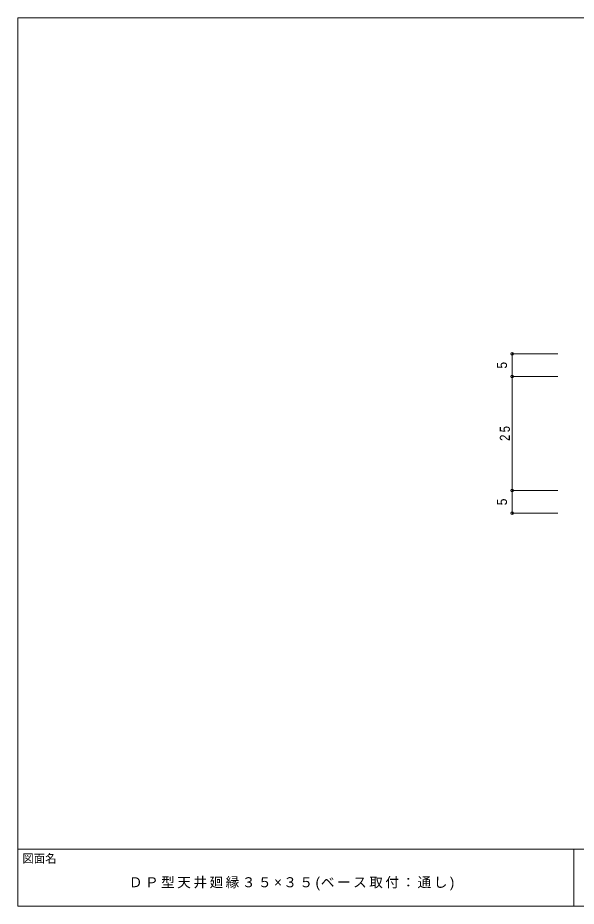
# Model space of a CAD drawing. Units: millimetres on the paper. Extents: x -141 to 141, y -98 to 98.
# Drawn here: x -141 to -18.5, y -97.5 to 97.5 of the extents above; entities that cross this region are included whole.
import ezdxf
from ezdxf.enums import TextEntityAlignment as Align

# ---------------------------------------------------------------- set-up
doc = ezdxf.new("R2010")
doc.units = ezdxf.units.MM
doc.header["$PDMODE"] = 32
doc.header["$PDSIZE"] = 0.6
for name, color, linetype, lineweight in [('0-3_寸法', 4, 'Continuous', 9), ('F-0_図面枠', 5, 'Continuous', 9), ('F-5_F-5ﾚｲﾔ', 7, 'Continuous', 9)]:
    doc.layers.add(name, color=color, linetype=linetype, lineweight=lineweight)
doc.styles.add('HGｺﾞｼｯｸM', font='')
doc.styles.get('HGｺﾞｼｯｸM').set_extended_font_data('HGｺﾞｼｯｸM')

msp = doc.modelspace()

# ---------------------------------------------------------------- linework, layer by layer
at = {"layer": '0-3_寸法'}
for p, q in [((-32.5, 23.75), (-32.5, 18.75)), ((-32.5, 23.75), (-22.5, 23.75)), ((-32.5, 18.75), (-22.5, 18.75)), ((-32.5, 18.75), (-32.5, -6.25)), ((-32.5, -6.25), (-22.5, -6.25)), ((-32.5, -6.25), (-32.5, -11.25)), ((-32.5, -11.25), (-22.5, -11.25))]:
    msp.add_line(p, q, dxfattribs=at)
for p in [(-32.5, 23.75), (-32.5, 18.75), (-32.5, -6.25), (-32.5, -11.25)]:
    msp.add_point(p, dxfattribs=at)
at = {"layer": 'F-0_図面枠'}
for p, q in [((-141, 97.5), (141, 97.5)), ((-141, -97.5), (-141, 97.5)), ((-141, -85), (141, -85)), ((-19, -97.5), (-19, -85)), ((141, -97.5), (-141, -97.5))]:
    msp.add_line(p, q, dxfattribs=at)

# ---------------------------------------------------------------- texts
at = {"layer": '0-3_寸法', "color": 7, "style": 'HGｺﾞｼｯｸM', "width": 0.9}
for p in [(-33, 20.5), (-33, -9.5)]:
    msp.add_text('5', height=2.199, rotation=90, dxfattribs=at).set_placement(p, align=Align.BOTTOM_LEFT)
at = {"layer": '0-3_寸法', "color": 7, "insert": (-33, 4.625), "char_height": 2.199, "attachment_point": 7, "rotation": 90, "style": 'HGｺﾞｼｯｸM'}
msp.add_mtext('\\T1.36;\\W0.85;25', dxfattribs=at)
at = {"layer": 'F-0_図面枠', "color": 7, "style": 'HGｺﾞｼｯｸM'}
msp.add_text('図面名', height=1.833, dxfattribs=at).set_placement((-140, -88.5), align=Align.BOTTOM_LEFT)
at = {"layer": 'F-5_F-5ﾚｲﾔ', "insert": (-116.625, -94), "char_height": 2.199, "attachment_point": 7, "style": 'HGｺﾞｼｯｸM'}
msp.add_mtext('\\T1.18;ＤＰ型天井廻縁３５×３５(ベース取付：通し)', dxfattribs=at)

doc.saveas('drawing.dxf')
